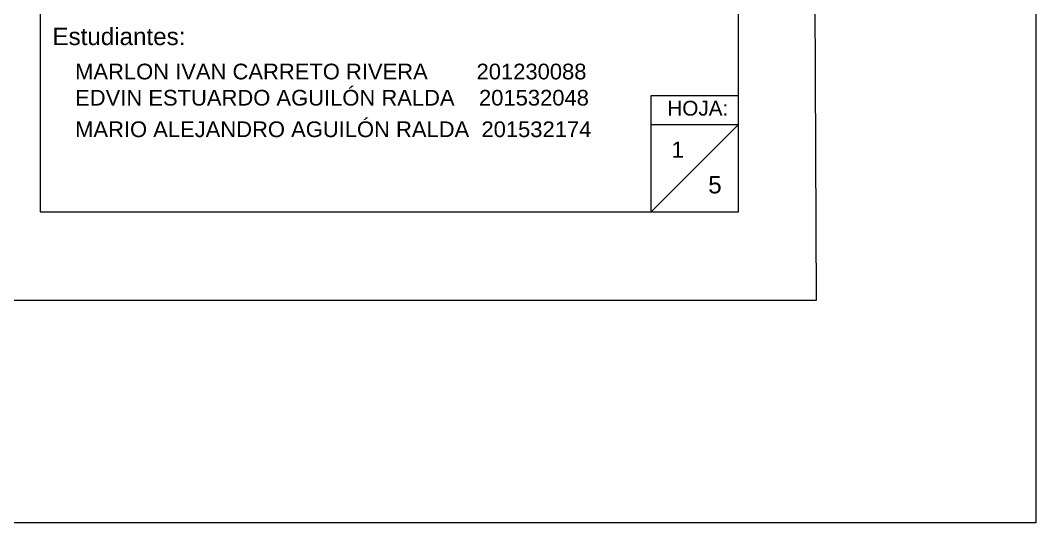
# Model space of a CAD drawing. Header units: millimetres. Extents: x -10 to 320, y -26 to 94.
# Drawn here: x 26.94 to 44.39, y -20.31 to -11.67 of the extents above; entities that cross this region are included whole.
import ezdxf

# ---------------------------------------------------------------- set-up
doc = ezdxf.new("R2010")
doc.units = ezdxf.units.MM
doc.header["$LTSCALE"] = 0.05
for name, color, linetype in [('PDF_0', 7, 'Continuous'), ('PDF_COTAS', 7, 'Continuous'), ('PDF_Text', 7, 'Continuous')]:
    doc.layers.add(name, color=color, linetype=linetype)
doc.styles.add('PDF ArialMT', font='arial.ttf')
doc.styles.add('PDF BaskOldFace', font='arial.ttf')

msp = doc.modelspace()

# ---------------------------------------------------------------- linework, layer by layer
at = {"lineweight": 13, "ltscale": 0.13}
msp.add_line((37.783, -12.966), (39.282, -12.966), dxfattribs=at)
for points in [[(-10.059, 50.083), (44.387, 50.083), (44.387, -20.306), (-10.059, -20.306)], [(-6.156, 46.506), (40.336, 46.506), (40.619, -16.488), (-5.874, -16.488)]]:
    msp.add_lwpolyline(points, close=True, dxfattribs=at)
at = {"layer": 'PDF_0', "lineweight": 18}
msp.add_lwpolyline([(39.282, -8.31), (39.282, -7.311), (27.284, -7.311), (27.284, -14.964), (39.282, -14.964)], close=True, dxfattribs=at)
msp.add_lwpolyline([(37.783, -13.466), (39.282, -13.466), (37.783, -14.964), (37.783, -12.966)], dxfattribs=at)
at = {"layer": 'PDF_COTAS', "lineweight": 18}
msp.add_lwpolyline([(27.284, -7.311), (27.284, -12.81)], dxfattribs=at)

# ---------------------------------------------------------------- texts
at = {"layer": 'PDF_Text', "attachment_point": 4, "style": 'PDF BaskOldFace'}
for s, insert, char_height, width in [('Estudiantes:', (27.497, -11.952), 0.29707, 2.88413), ('MARLON IVAN CARRETO RIVERA        201230088', (27.886, -12.555), 0.27006, 8.89411), ('EDVIN ESTUARDO AGUILÓN RALDA    201532048', (27.886, -13.005), 0.27006, 9.27636), ('MARIO ALEJANDRO AGUILÓN RALDA  201532174', (27.886, -13.547), 0.27006, 8.84411), ('5', (38.762, -14.501), 0.297, 0.41422)]:
    msp.add_mtext(s, dxfattribs=dict(at, insert=insert, char_height=char_height, width=width))
at = {"layer": 'PDF_Text', "attachment_point": 4}
for s, insert, char_height, style in [('HOJA:', (38.059, -13.185), 0.2546, 'PDF BaskOldFace'), ('1', (38.131, -13.894), 0.277, 'PDF ArialMT')]:
    msp.add_mtext(s, dxfattribs=dict(at, insert=insert, char_height=char_height, style=style))

doc.saveas('drawing.dxf')
